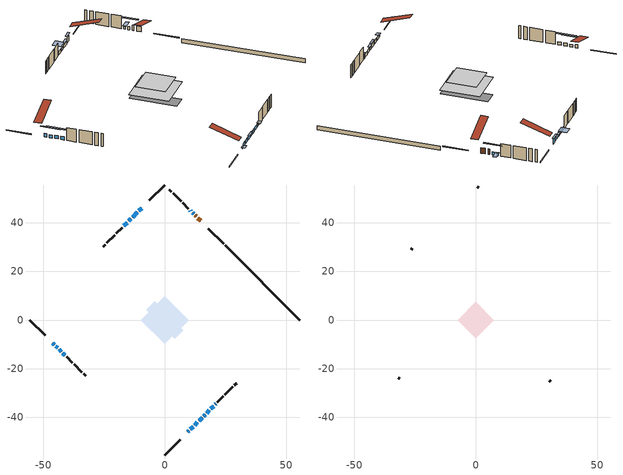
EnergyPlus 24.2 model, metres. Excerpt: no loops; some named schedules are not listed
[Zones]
conditioned space
 floor outside (Floor1 construction): -0.61,0 0,0.61 0.61,0 0,-0.61 z0.15
 floor outside (Floor2 construction): -3.97,0 0,3.97 3.97,0 0,-3.97 z0.15
 floor adiabatic (AdiabaticFloorConstruction): -9.87,0 0,9.87 9.87,0 0,-9.87 z2.59
 floor foundation (Slab1 construction): -7.68,4.13 -4.13,7.68 7.68,-4.13 4.13,-7.68 z-1.37
 wall outside (RimJoist1 construction): 0,-55.63 6.3,-49.34 / -55.63,0 -49.34,-6.3 / 0,55.63 -6.3,49.34 / 24.26,31.37 17.97,37.66 z0.15:0.45
 wall outside (AdiabaticWallConstruction 1): 14.74,40.89 13.61,42.03 / 12.95,42.68 12.53,43.1 z0.15:2.18
 wall outside (AdiabaticWallConstruction): 9.52,-46.11 9.9,-45.73 z0.15:0.36; -46.11,-9.52 -45.5,-10.14 / 10.55,-45.08 11.65,-43.98 / 12.31,-43.33 13.47,-42.16 / -13.94,41.69 -14.8,40.83 / -15.46,40.17 -16.9,38.74 / 17.25,-38.38 18.35,-37.28 / 19.01,-36.63 20.17,-35.46 / -41.98,-13.65 -41.12,-14.51 z0.15:1.37; -9.52,46.11 -10.65,44.98 z0.15:2.23; -11.31,44.32 -13.28,42.35 / -44.84,-10.79 -44.14,-11.49 z0.15:1.14; 14.13,-41.51 15.4,-40.23 / -43.48,-12.15 -42.64,-13 / 11.87,43.76 11.46,44.18 z0.15:1.35; 16.06,-39.57 16.6,-39.03 z0.15:0.91; 10.8,44.83 10.42,45.21 z0.15:1.04; 20.83,-34.81 21.08,-34.55 z0.15:1.29
 wall outside (Wall1 construction): 21.74,-33.9 24.15,-31.48 / -40.46,-15.17 -38.05,-17.58 / -17.55,38.08 -19.96,35.67 / 9.77,45.87 7.36,48.28 z0.15:5.03
 wall outside (Wall2 construction): 24.81,-30.83 28.07,-27.56 / -37.39,-18.24 -34.13,-21.51 / -20.62,35.01 -23.89,31.75 / 6.7,48.93 3.43,52.2 z0.15:5.03
 wall outside (Wall3 construction): 28.73,-26.9 29.62,-26.02 / -33.47,-22.16 -32.58,-23.05 / -24.55,31.09 -25.43,30.2 / 2.77,52.86 1.89,53.74 z0.15:5.03
 wall foundation (FoundationWall1 construction): 55.63,0 24.92,30.71 z-1.37:0.15
 window (WindowConstruction 16): 9.52,-46.11 9.9,-45.74 z0.15:0.35
 window (WindowConstruction 6): -46.11,-9.52 -45.5,-10.14 z0.15:1.37
 window (WindowConstruction 7): -9.52,46.11 -10.65,44.98 z0.15:2.23
 window (WindowConstruction 8): -11.31,44.32 -13.28,42.35 z0.15:1.14
 window (WindowConstruction 9): 10.55,-45.08 11.65,-43.98 z0.15:1.37
 window (WindowConstruction 10): 12.31,-43.33 13.47,-42.16 z0.15:1.37
 window (WindowConstruction 11): 14.13,-41.51 15.4,-40.23 z0.15:1.34
 window (WindowConstruction 12): 16.06,-39.57 16.6,-39.03 z0.15:0.91
 window (WindowConstruction 13): -44.84,-10.79 -44.14,-11.49 z0.15:1.14
 window (WindowConstruction): -13.94,41.69 -14.8,40.83 z0.15:1.37
 window (WindowConstruction 14): -43.48,-12.15 -42.64,-12.99 z0.15:1.34
 window (WindowConstruction 15): 11.87,43.76 11.46,44.17 z0.15:1.34
 window (WindowConstruction 17): 10.8,44.83 10.43,45.21 z0.15:1.04
 window (WindowConstruction 1): -15.46,40.17 -16.89,38.74 z0.15:1.37
 window (WindowConstruction 2): 17.26,-38.38 18.35,-37.28 z0.15:1.37
 window (WindowConstruction 3): 19.01,-36.63 20.17,-35.46 z0.15:1.37
 window (WindowConstruction 4): 20.83,-34.81 21.08,-34.55 z0.15:1.29
 window (WindowConstruction 5): -41.98,-13.65 -41.12,-14.51 z0.15:1.37
 door (Door): 14.74,40.89 13.61,42.03 z0.15:2.18
 door (Door 1): 12.95,42.68 12.53,43.1 z0.15:2.18
 ceiling adiabatic (AdiabaticFloorConstruction): 0,-9.87 9.87,0 0,9.87 -9.87,0 z2.59
attic - vented
 floor to conditioned space (Floor3 construction Reversed): -7.45,0 0,7.45 7.45,0 0,-7.45 z5.03
 wall outside (Wall4 construction): 30.27,-25.36 30.85,-24.79 / -31.93,-23.71 -31.35,-24.28 / -26.09,29.55 -26.66,28.97 / 1.23,54.4 0.66,54.98 z0.15:5.03
 roof outside (Roof1 construction): 8.86,-46.77,5.03 1.61,-39.51,8.45 -0.3,-41.43,8.45 6.95,-48.68,5.03; -46.77,-8.86,5.03 -39.51,-1.61,8.45 -41.43,0.3,8.45 -48.68,-6.95,5.03; -8.86,46.77,5.03 -1.61,39.51,8.45 0.3,41.43,8.45 -6.95,48.68,5.03; 15.4,40.23,5.03 8.14,32.98,8.45 10.06,31.07,8.45 17.31,38.32,5.03
shading: 10.33,-45.3 9.09,-46.54 9.95,-47.41 11.19,-46.17 z0.96; -11.08,44.55 -9.09,46.54 -9.52,46.97 -11.52,44.98 z2.84; -13.71,41.92 -10.88,44.75 -11.31,45.19 -14.15,42.35 z1.75; 15.83,-39.8 13.7,-41.94 14.13,-42.37 16.26,-40.23 z1.95; 17.03,-38.6 15.63,-40 16.06,-40.44 17.46,-39.03 z1.52; -41.98,-13.65 -47,-8.63 -47.43,-9.07 -42.41,-14.08 z4.19; -15.45,40.19 -13.3,42.34 -15.45,44.49 -17.6,42.34 z2.28; -40.48,-15.15 -45.64,-9.99 -46.07,-10.42 -40.91,-15.58 z4.4; 9.3,46.33 14.03,41.6 14.46,42.03 9.73,46.76 z4.4; 10.21,45.42 11.01,44.62 13.17,46.78 12.37,47.58 z1.34; 21.51,-34.12 20.4,-35.24 21.26,-36.1 22.37,-34.98 z1.9
[Building]
Building 1: Terrain=Suburbs
[Site:Location]
Yellowknife AP_NT: Latitude {deg}=62.46; Longitude {deg}=-114.44; Time Zone {hr}=-7; Elevation {m}=206; Keep Site Location Information=Yes
[Site:GroundTemperature:Shallow]
-11.1489, -14.3239, -14.5782, -13.0715, -7.02295, -1.00261, 4.2167, 7.52301, 7.8039, 5.11477, 0.0285573, -5.8071
[Site:WaterMainsTemperature]
Calculation Method=Schedule; Temperature Schedule=mains temperature schedule
[Material] Roughness=Rough; Thermal Absorptance=0.9
Name | Thickness {m} | Conductivity {W/m-K} | Density {kg/m3} | Specific Heat {J/kg-K} | Solar Absorptance | Visible Absorptance
asphalt or fiberglass shingles | 0.00635 | 0.162714 | 1121.4 | 1465.45 | 0.4 | 0.4
ceiling loosefill ins | 0.254 | 0.0480833 | 16.02 | 1046.75 | 0.7 | 0.7
ceiling stud and cavity | 0.1397 | 0.114319 | 65.682 | 1177.47 | 0.7 | 0.7
concrete 4.0 in. | 0.1016 | 1.803125 | 2242.8 | 837.4 | 0.7 | 0.7
concrete 8.0 in. | 0.2032 | 1.803125 | 2242.8 | 837.4 | 0.7 | 0.7
door material | 0.04445 | 0.053851 | 512.64 | 1214.23 | 0.7 | 0.7
exterior vertical ins | 0.10869 | 0.029427 | 32.04 | 1214.23 | 0.7 | 0.7
floor covering | 0.0127 | 0.0433444 | 54.468 | 1339.84 | 0.6 | 0.6
floor rigid ins; wall rigid ins | 0.103632 | 0.029427 | 32.04 | 1214.23 | 0.7 | 0.7
floor rigid ins 1; wall rigid ins 1 | 0.512978 | 0.029427 | 32.04 | 1214.23 | 0.7 | 0.7
floor stud and cavity | 0.1397 | 0.143158 | 92.3553 | 1139.71 | 0.7 | 0.7
floor stud and cavity 1 | 0.1397 | 0.152808 | 92.3553 | 1139.71 | 0.7 | 0.7
floor stud and cavity 2 | 0.1397 | 1.75129 | 37.0049 | 1207.88 | 0.7 | 0.7
furniture material conditioned space 1 | 0.1524 | 0.115458 | 640.8 | 1214.23 | 0.6 | 0.6
gypsum board | 0.0127 | 0.160291 | 801 | 837.4 | 0.6 | 0.6
gypsum board 1 | 0.0127 | 0.160291 | 801 | 837.4 | 0.7 | 0.7
osb sheathing 0.5 in. | 0.0127 | 0.115458 | 512.64 | 1214.23 | 0.7 | 0.7
osb sheathing 0.75 in. | 0.01905 | 0.115458 | 512.64 | 1214.23 | 0.7 | 0.7
osb sheathing 2.0 in. | 0.0508 | 0.115458 | 512.64 | 1214.23 | 0.7 | 0.7
rim joist rigid ins | 0.051816 | 0.029427 | 32.04 | 1214.23 | 0.7 | 0.7
rim joist stud and cavity | 0.0508 | 0.0405436 | 125.044 | 1163.47 | 0.6 | 0.6
wall stud and cavity | 0.1397 | 0.175529 | 139.0536 | 1170.24 | 0.7 | 0.7
wall stud and cavity 1 | 0.1397 | 0.170622 | 139.0536 | 1170.24 | 0.7 | 0.7
wall stud and cavity 2 | 0.1397 | 0.19072 | 139.0536 | 1170.24 | 0.7 | 0.7
wall stud and cavity 3 | 0.0889 | 6.9971 | 50.32683 | 1063.81 | 0.6 | 0.6
wall stud and cavity 4 | 0.0889 | 0.380278 | 52.3479 | 1209.89 | 0.7 | 0.7
wall stud and cavity 5 | 0.0889 | 0.391764 | 83.0341 | 1211.67 | 0.7 | 0.7
wood siding | 0.0254 | 0.102417 | 544.68 | 1172.36 | 0.4 | 0.4
wood siding 1 | 0.00254 | 0.102417 | 544.68 | 1172.36 | 0.4 | 0.4
wood siding 2; wood siding 3; wood siding 4 | 0.0254 | 0.102417 | 544.68 | 1172.36 | 0.7 | 0.7
[WindowMaterial:SimpleGlazingSystem]
Name | U-Factor {W/m2-K} | Solar Heat Gain Coefficient
WindowMaterial | 1.2838 | 0.51
WindowMaterial 1 | 1.4212 | 0.45
WindowMaterial 10 | 1.05554 | 0.23
WindowMaterial 11 | 1.15491 | 0.23
WindowMaterial 12 | 1.19635 | 0.21
WindowMaterial 13 | 1.0016 | 0.25
WindowMaterial 14 | 1.319 | 0.2
WindowMaterial 15 | 2.07361 | 0.36
WindowMaterial 16 | 1.944715 | 0.53
WindowMaterial 2 | 1.51092 | 0.41
WindowMaterial 3 | 1.257677 | 0.52
WindowMaterial 4 | 1.51773 | 0.42
WindowMaterial 5 | 1.44448 | 0.44
WindowMaterial 6 | 1.50581 | 0.5
WindowMaterial 7 | 1.132761 | 0.22
WindowMaterial 8 | 1.26733 | 0.2
WindowMaterial 9 | 1.06065 | 0.23
[Construction]
AdiabaticFloorConstruction: floor stud and cavity 2, floor rigid ins 1, osb sheathing 0.75 in., floor covering
AdiabaticWallConstruction: wood siding 3, wall rigid ins 1, wall stud and cavity 4, gypsum board
AdiabaticWallConstruction 1: wood siding 4, wall rigid ins 1, wall stud and cavity 4, gypsum board
Door; Door 1: door material
Floor1 construction: floor stud and cavity, floor rigid ins, osb sheathing 0.75 in., floor covering
Floor2 construction: floor stud and cavity 1, floor rigid ins, osb sheathing 0.75 in., floor covering
Floor3 construction Reversed: gypsum board, ceiling stud and cavity, ceiling loosefill ins
FoundationWall1 construction: concrete 8.0 in., gypsum board 1
furniture construction conditioned space 1: furniture material conditioned space 1
PartitionWallConstruction: gypsum board, wall stud and cavity 5, gypsum board
RimJoist1 construction: wood siding 2, rim joist rigid ins, osb sheathing 2.0 in., rim joist stud and cavity
Roof1 construction: asphalt or fiberglass shingles
Slab1 construction: concrete 4.0 in.
Wall1 construction: wood siding, wall rigid ins, osb sheathing 0.5 in., wall stud and cavity, gypsum board
Wall2 construction: wood siding, wall rigid ins, osb sheathing 0.5 in., wall stud and cavity 1, gypsum board
Wall3 construction: wood siding, wall rigid ins, osb sheathing 0.5 in., wall stud and cavity 2, gypsum board
Wall4 construction: wood siding 1, wall stud and cavity 3
WindowConstruction; WindowConstruction 5: WindowMaterial
WindowConstruction 1: WindowMaterial 1
WindowConstruction 10: WindowMaterial 9
WindowConstruction 11: WindowMaterial 10
WindowConstruction 12: WindowMaterial 11
WindowConstruction 13: WindowMaterial 12
WindowConstruction 14: WindowMaterial 13
WindowConstruction 15: WindowMaterial 14
WindowConstruction 16: WindowMaterial 15
WindowConstruction 17: WindowMaterial 16
WindowConstruction 2: WindowMaterial 2
WindowConstruction 3: WindowMaterial 3
WindowConstruction 4: WindowMaterial 4
WindowConstruction 6: WindowMaterial 5
WindowConstruction 7: WindowMaterial 6
WindowConstruction 8: WindowMaterial 7
WindowConstruction 9: WindowMaterial 8
[Zone] Multiplier=1; Part of Total Floor Area=Yes
Name | Volume {m3}
attic - vented | 61.6275
conditioned space | 501.4
[Space]
Name | Zone | Volume {m3}
attic - vented 1 | attic - vented | 61.6275
conditioned space 1 | conditioned space | 501.4
[ZoneInfiltration:EffectiveLeakageArea]
infil attic - vented 1: Zone or Space=attic - vented 1; Schedule=Always On Discrete; Effective Air Leakage Area {cm2}=3504.95; Stack Coefficient=0.000576975; Wind Coefficient=1.62293e-05
[ZoneMixing]
whole house fan mix: Zone or Space=attic - vented; Schedule=Always On Continuous; Design Flow Rate Calculation Method=Flow/Zone; Design Flow Rate {m3/s}=0; Source Zone or Space=conditioned space
[SurfaceProperty:ExposedFoundationPerimeter]
Slab1: Exposed Perimeter Calculation Method=TotalExposedPerimeter; Total Exposed Perimeter {m}=43.434
[InternalMass] Zone or ZoneList=conditioned space; Space or SpaceList=conditioned space 1
Name | Construction | Surface Area {m2}
furniture mass conditioned space 1 | furniture construction conditioned space 1 | 124.316
partition wall mass | PartitionWallConstruction | 310.79
[Lights]
interior lighting: Zone or ZoneList or Space or SpaceList=conditioned space 1; Schedule=interior lighting schedule; Design Level Calculation Method=LightingLevel; Lighting Level {W}=343.2; Return Air Fraction=0; Fraction Radiant=0.6; Fraction Visible=0.2; Fraction Replaceable=1
[People]
occupants: Zone or ZoneList or Space or SpaceList=conditioned space 1; Number of People Schedule=occupants schedule; Number of People Calculation Method=People; Number of People=3; Fraction Radiant=0.314171; Sensible Heat Fraction=0.56303; Activity Level Schedule=occupants activity schedule; Carbon Dioxide Generation Rate {m3/s-W}=0; Enable ASHRAE 55 Comfort Warnings=No; Mean Radiant Temperature Calculation Type=EnclosureAveraged
[ElectricEquipment] Zone or ZoneList or Space or SpaceList=conditioned space 1; Design Level Calculation Method=EquipmentLevel
Name | Schedule | Design Level {W} | Fraction Latent | Fraction Radiant | Fraction Lost
clothes dryer | clothes dryer schedule | 140.772 | 0.015 | 0.081 | 0.85
clothes washer | clothes washer schedule | 32.1985 | 0.03 | 0.162 | 0.7
cooking range | cooking range schedule | 215.147 | 0.08 | 0.432 | 0.2
dishwasher | dishwasher schedule | 66.8632 | 0.3 | 0.18 | 0.4
fridge | fridge schedule | 72.9452 | 0 | 0.6 | 0
mech vent bath fan 0 | mech vent bath fan 0 schedule | 25.1 | 0 | 0 | 1
mech vent house fan | mech vent house fan schedule | 10.6667 | 0 | 0 | 0.5
mech vent house fan cfis | mech vent house fan cfis schedule | 0 | 0 | 0 | 0
mech vent range fan 0 | mech vent range fan 0 schedule | 57 | 0 | 0 | 1
misc plug loads | misc plug loads schedule | 494.7 | 0.045 | 0.513 | 0.1
whole house fan | Always On Discrete | 0 | 0 | 0 | 1
[OtherEquipment] Zone or ZoneList or Space or SpaceList=conditioned space 1; Design Level Calculation Method=EquipmentLevel
Name | Fuel Type | Schedule | Design Level {W} | Fraction Latent | Fraction Radiant | Fraction Lost
clothes dryer 1 | Electricity | clothes dryer schedule | 0 | 0.015 | 0.081 | 0.85
cooking range 1 | Electricity | cooking range schedule | 0 | 0.08 | 0.432 | 0.2
general water use latent | None | general water use schedule | 62.594 | 1 | 0 | 0
general water use sensible | None | general water use schedule | -61.6891 | 0 | 0.6 | 0
mech vent house fan latent load | None | Always On Discrete | 0 | 1 | 0 | 0
mech vent house fan sensible load | None | Always On Discrete | 0 | 0 | 0 | 0
water heater energy adjustment1 | Electricity | Always On Discrete | 0.01 | 0 | 0 | 1
[ZoneInfiltration:DesignFlowRate] Zone or ZoneList or Space or SpaceList=conditioned space 1; Schedule=Always On Discrete; Design Flow Rate Calculation Method=Flow/Zone; Design Flow Rate {m3/s}=0
infil flow; natural vent flow; whole house fan flow
[Foundation:Kiva]
Foundation Kiva 1: Initial Indoor Air Temperature {C}=18; Wall Height Above Grade {m}=0.149992; Wall Depth Below Slab {m}=0.2032; Custom Block Material Name 1=exterior vertical ins; Custom Block Depth 1 {m}=1.52001; Custom Block X Position 1 {m}=0.2159; Custom Block Z Position 1 {m}=0
[Foundation:Kiva:Settings]
Soil Conductivity {W/m-K}=0.849921; Soil Density {kg/m3}=1842.3; Soil Specific Heat {J/kg-K}=418.7; Ground Solar Absorptivity=0.9; Ground Thermal Absorptivity=0.9; Ground Surface Roughness {m}=0.03; Far-Field Width {m}=40; Deep-Ground Boundary Condition=ZeroFlux; Deep-Ground Depth {m}=40; Minimum Cell Dimension {m}=0.2; Maximum Cell Growth Coefficient=3; Simulation Timestep=Timestep
[Exterior:Lights]
exterior lighting: Schedule=exterior lighting schedule; Design Level {W}=75.6
[Schedule:Constant]
Name | Hourly Value
Always On Continuous; mech vent house fan schedule; mech vent house fan cfis schedule; Always On Discrete | 1
occupants activity schedule | 117.228
fridge schedule | 0
[Schedule:Week:Daily]
interior lighting schedule Week Rule - Jan1-Jan27: interior lighting schedule day, interior lighting schedule day, interior lighting schedule day, interior lighting schedule day, interior lighting schedule day, interior lighting schedule day, interior lighting schedule day, interior lighting schedule default day, interior lighting schedule default day, interior lighting schedule default day, interior lighting schedule default day, interior lighting schedule default day
interior lighting schedule Week Rule - Jan28-Feb3: interior lighting schedule day, interior lighting schedule day, interior lighting schedule day, interior lighting schedule day, interior lighting schedule day 1, interior lighting schedule day 1, interior lighting schedule day 1, interior lighting schedule default day, interior lighting schedule default day, interior lighting schedule default day, interior lighting schedule default day, interior lighting schedule default day
interior lighting schedule Week Rule - Feb4-Feb24: interior lighting schedule day 1, interior lighting schedule day 1, interior lighting schedule day 1, interior lighting schedule day 1, interior lighting schedule day 1, interior lighting schedule day 1, interior lighting schedule day 1, interior lighting schedule default day, interior lighting schedule default day, interior lighting schedule default day, interior lighting schedule default day, interior lighting schedule default day
interior lighting schedule Week Rule - Feb25-Mar3: interior lighting schedule day 1, interior lighting schedule day 1, interior lighting schedule day 1, interior lighting schedule day 1, interior lighting schedule day 2, interior lighting schedule day 2, interior lighting schedule day 2, interior lighting schedule default day, interior lighting schedule default day, interior lighting schedule default day, interior lighting schedule default day, interior lighting schedule default day
interior lighting schedule Week Rule - Mar4-Mar31: interior lighting schedule day 2, interior lighting schedule day 2, interior lighting schedule day 2, interior lighting schedule day 2, interior lighting schedule day 2, interior lighting schedule day 2, interior lighting schedule day 2, interior lighting schedule default day, interior lighting schedule default day, interior lighting schedule default day, interior lighting schedule default day, interior lighting schedule default day
interior lighting schedule Week Rule - Apr1-Apr28: interior lighting schedule day 3, interior lighting schedule day 3, interior lighting schedule day 3, interior lighting schedule day 3, interior lighting schedule day 3, interior lighting schedule day 3, interior lighting schedule day 3, interior lighting schedule default day, interior lighting schedule default day, interior lighting schedule default day, interior lighting schedule default day, interior lighting schedule default day
interior lighting schedule Week Rule - Apr29-May5: interior lighting schedule day 3, interior lighting schedule day 3, interior lighting schedule day 4, interior lighting schedule day 4, interior lighting schedule day 4, interior lighting schedule day 4, interior lighting schedule day 4, interior lighting schedule default day, interior lighting schedule default day, interior lighting schedule default day, interior lighting schedule default day, interior lighting schedule default day
interior lighting schedule Week Rule - May6-May26: interior lighting schedule day 4, interior lighting schedule day 4, interior lighting schedule day 4, interior lighting schedule day 4, interior lighting schedule day 4, interior lighting schedule day 4, interior lighting schedule day 4, interior lighting schedule default day, interior lighting schedule default day, interior lighting schedule default day, interior lighting schedule default day, interior lighting schedule default day
interior lighting schedule Week Rule - May27-Jun2: interior lighting schedule day 4, interior lighting schedule day 4, interior lighting schedule day 4, interior lighting schedule day 4, interior lighting schedule day 4, interior lighting schedule day 5, interior lighting schedule day 5, interior lighting schedule default day, interior lighting schedule default day, interior lighting schedule default day, interior lighting schedule default day, interior lighting schedule default day
interior lighting schedule Week Rule - Jun3-Jun30: interior lighting schedule day 5, interior lighting schedule day 5, interior lighting schedule day 5, interior lighting schedule day 5, interior lighting schedule day 5, interior lighting schedule day 5, interior lighting schedule day 5, interior lighting schedule default day, interior lighting schedule default day, interior lighting schedule default day, interior lighting schedule default day, interior lighting schedule default day
interior lighting schedule Week Rule - Jul1-Jul28: interior lighting schedule day 6, interior lighting schedule day 6, interior lighting schedule day 6, interior lighting schedule day 6, interior lighting schedule day 6, interior lighting schedule day 6, interior lighting schedule day 6, interior lighting schedule default day, interior lighting schedule default day, interior lighting schedule default day, interior lighting schedule default day, interior lighting schedule default day
interior lighting schedule Week Rule - Jul29-Aug4: interior lighting schedule day 6, interior lighting schedule day 6, interior lighting schedule day 6, interior lighting schedule day 7, interior lighting schedule day 7, interior lighting schedule day 7, interior lighting schedule day 7, interior lighting schedule default day, interior lighting schedule default day, interior lighting schedule default day, interior lighting schedule default day, interior lighting schedule default day
interior lighting schedule Week Rule - Aug5-Aug25: interior lighting schedule day 7, interior lighting schedule day 7, interior lighting schedule day 7, interior lighting schedule day 7, interior lighting schedule day 7, interior lighting schedule day 7, interior lighting schedule day 7, interior lighting schedule default day, interior lighting schedule default day, interior lighting schedule default day, interior lighting schedule default day, interior lighting schedule default day
interior lighting schedule Week Rule - Aug26-Sep1: interior lighting schedule day 7, interior lighting schedule day 7, interior lighting schedule day 7, interior lighting schedule day 7, interior lighting schedule day 7, interior lighting schedule day 7, interior lighting schedule day 8, interior lighting schedule default day, interior lighting schedule default day, interior lighting schedule default day, interior lighting schedule default day, interior lighting schedule default day
interior lighting schedule Week Rule - Sep2-Sep29: interior lighting schedule day 8, interior lighting schedule day 8, interior lighting schedule day 8, interior lighting schedule day 8, interior lighting schedule day 8, interior lighting schedule day 8, interior lighting schedule day 8, interior lighting schedule default day, interior lighting schedule default day, interior lighting schedule default day, interior lighting schedule default day, interior lighting schedule default day
interior lighting schedule Week Rule - Sep30-Oct6: interior lighting schedule day 8, interior lighting schedule day 9, interior lighting schedule day 9, interior lighting schedule day 9, interior lighting schedule day 9, interior lighting schedule day 9, interior lighting schedule day 9, interior lighting schedule default day, interior lighting schedule default day, interior lighting schedule default day, interior lighting schedule default day, interior lighting schedule default day
interior lighting schedule Week Rule - Oct7-Oct27: interior lighting schedule day 9, interior lighting schedule day 9, interior lighting schedule day 9, interior lighting schedule day 9, interior lighting schedule day 9, interior lighting schedule day 9, interior lighting schedule day 9, interior lighting schedule default day, interior lighting schedule default day, interior lighting schedule default day, interior lighting schedule default day, interior lighting schedule default day
interior lighting schedule Week Rule - Oct28-Nov3: interior lighting schedule day 9, interior lighting schedule day 9, interior lighting schedule day 9, interior lighting schedule day 9, interior lighting schedule day 10, interior lighting schedule day 10, interior lighting schedule day 10, interior lighting schedule default day, interior lighting schedule default day, interior lighting schedule default day, interior lighting schedule default day, interior lighting schedule default day
interior lighting schedule Week Rule - Nov4-Nov24: interior lighting schedule day 10, interior lighting schedule day 10, interior lighting schedule day 10, interior lighting schedule day 10, interior lighting schedule day 10, interior lighting schedule day 10, interior lighting schedule day 10, interior lighting schedule default day, interior lighting schedule default day, interior lighting schedule default day, interior lighting schedule default day, interior lighting schedule default day
interior lighting schedule Week Rule - Nov25-Dec1: interior lighting schedule day 10, interior lighting schedule day 10, interior lighting schedule day 10, interior lighting schedule day 10, interior lighting schedule day 10, interior lighting schedule day 10, interior lighting schedule day 11, interior lighting schedule default day, interior lighting schedule default day, interior lighting schedule default day, interior lighting schedule default day, interior lighting schedule default day
interior lighting schedule Week Rule - Dec2-Dec31: interior lighting schedule day 11, interior lighting schedule day 11, interior lighting schedule day 11, interior lighting schedule day 11, interior lighting schedule day 11, interior lighting schedule day 11, interior lighting schedule day 11, interior lighting schedule default day, interior lighting schedule default day, interior lighting schedule default day, interior lighting schedule default day, interior lighting schedule default day
occupants schedule Week Rule - Jan1-Dec31: occupants schedule day, occupants schedule day, occupants schedule day, occupants schedule day, occupants schedule day, occupants schedule day, occupants schedule day, occupants schedule default day, occupants schedule default day, occupants schedule default day, occupants schedule default day, occupants schedule default day
clothes dryer schedule Week Rule - Jan1-Dec31: clothes dryer schedule day, clothes dryer schedule day, clothes dryer schedule day, clothes dryer schedule day, clothes dryer schedule day, clothes dryer schedule day, clothes dryer schedule day, clothes dryer schedule default day, clothes dryer schedule default day, clothes dryer schedule default day, clothes dryer schedule default day, clothes dryer schedule default day
clothes washer schedule Week Rule - Jan1-Dec31: clothes washer schedule day, clothes washer schedule day, clothes washer schedule day, clothes washer schedule day, clothes washer schedule day, clothes washer schedule day, clothes washer schedule day, clothes washer schedule default day, clothes washer schedule default day, clothes washer schedule default day, clothes washer schedule default day, clothes washer schedule default day
cooking range schedule Week Rule - Jan1-Dec31: cooking range schedule day, cooking range schedule day, cooking range schedule day, cooking range schedule day, cooking range schedule day, cooking range schedule day, cooking range schedule day, cooking range schedule default day, cooking range schedule default day, cooking range schedule default day, cooking range schedule default day, cooking range schedule default day
dishwasher schedule Week Rule - Jan1-Dec31: dishwasher schedule day, dishwasher schedule day, dishwasher schedule day, dishwasher schedule day, dishwasher schedule day, dishwasher schedule day, dishwasher schedule day, dishwasher schedule default day, dishwasher schedule default day, dishwasher schedule default day, dishwasher schedule default day, dishwasher schedule default day
mech vent bath fan 0 schedule Week Rule - Jan1-Dec31: mech vent bath fan 0 schedule day, mech vent bath fan 0 schedule day, mech vent bath fan 0 schedule day, mech vent bath fan 0 schedule day, mech vent bath fan 0 schedule day, mech vent bath fan 0 schedule day, mech vent bath fan 0 schedule day, mech vent bath fan 0 schedule default day, mech vent bath fan 0 schedule default day, mech vent bath fan 0 schedule default day, mech vent bath fan 0 schedule default day, mech vent bath fan 0 schedule default day
mech vent range fan 0 schedule Week Rule - Jan1-Dec31: mech vent range fan 0 schedule day, mech vent range fan 0 schedule day, mech vent range fan 0 schedule day, mech vent range fan 0 schedule day, mech vent range fan 0 schedule day, mech vent range fan 0 schedule day, mech vent range fan 0 schedule day, mech vent range fan 0 schedule default day, mech vent range fan 0 schedule default day, mech vent range fan 0 schedule default day, mech vent range fan 0 schedule default day, mech vent range fan 0 schedule default day
misc plug loads schedule Week Rule - Jan1-Dec31: misc plug loads schedule day, misc plug loads schedule day, misc plug loads schedule day, misc plug loads schedule day, misc plug loads schedule day, misc plug loads schedule day, misc plug loads schedule day, misc plug loads schedule default day, misc plug loads schedule default day, misc plug loads schedule default day, misc plug loads schedule default day, misc plug loads schedule default day
general water use schedule Week Rule - Jan1-Dec31: general water use schedule day, general water use schedule day, general water use schedule day, general water use schedule day, general water use schedule day, general water use schedule day, general water use schedule day, general water use schedule default day, general water use schedule default day, general water use schedule default day, general water use schedule default day, general water use schedule default day
exterior lighting schedule Week Rule - Jan1-Jan27: exterior lighting schedule day, exterior lighting schedule day, exterior lighting schedule day, exterior lighting schedule day, exterior lighting schedule day, exterior lighting schedule day, exterior lighting schedule day, exterior lighting schedule default day, exterior lighting schedule default day, exterior lighting schedule default day, exterior lighting schedule default day, exterior lighting schedule default day
exterior lighting schedule Week Rule - Jan28-Feb3: exterior lighting schedule day, exterior lighting schedule day, exterior lighting schedule day, exterior lighting schedule day, exterior lighting schedule day 1, exterior lighting schedule day 1, exterior lighting schedule day 1, exterior lighting schedule default day, exterior lighting schedule default day, exterior lighting schedule default day, exterior lighting schedule default day, exterior lighting schedule default day
exterior lighting schedule Week Rule - Feb4-Feb24: exterior lighting schedule day 1, exterior lighting schedule day 1, exterior lighting schedule day 1, exterior lighting schedule day 1, exterior lighting schedule day 1, exterior lighting schedule day 1, exterior lighting schedule day 1, exterior lighting schedule default day, exterior lighting schedule default day, exterior lighting schedule default day, exterior lighting schedule default day, exterior lighting schedule default day
exterior lighting schedule Week Rule - Feb25-Mar3: exterior lighting schedule day 1, exterior lighting schedule day 1, exterior lighting schedule day 1, exterior lighting schedule day 1, exterior lighting schedule day 2, exterior lighting schedule day 2, exterior lighting schedule day 2, exterior lighting schedule default day, exterior lighting schedule default day, exterior lighting schedule default day, exterior lighting schedule default day, exterior lighting schedule default day
exterior lighting schedule Week Rule - Mar4-Mar31: exterior lighting schedule day 2, exterior lighting schedule day 2, exterior lighting schedule day 2, exterior lighting schedule day 2, exterior lighting schedule day 2, exterior lighting schedule day 2, exterior lighting schedule day 2, exterior lighting schedule default day, exterior lighting schedule default day, exterior lighting schedule default day, exterior lighting schedule default day, exterior lighting schedule default day
exterior lighting schedule Week Rule - Apr1-Apr28: exterior lighting schedule day 3, exterior lighting schedule day 3, exterior lighting schedule day 3, exterior lighting schedule day 3, exterior lighting schedule day 3, exterior lighting schedule day 3, exterior lighting schedule day 3, exterior lighting schedule default day, exterior lighting schedule default day, exterior lighting schedule default day, exterior lighting schedule default day, exterior lighting schedule default day
exterior lighting schedule Week Rule - Apr29-May5: exterior lighting schedule day 3, exterior lighting schedule day 3, exterior lighting schedule day 4, exterior lighting schedule day 4, exterior lighting schedule day 4, exterior lighting schedule day 4, exterior lighting schedule day 4, exterior lighting schedule default day, exterior lighting schedule default day, exterior lighting schedule default day, exterior lighting schedule default day, exterior lighting schedule default day
exterior lighting schedule Week Rule - May6-May26: exterior lighting schedule day 4, exterior lighting schedule day 4, exterior lighting schedule day 4, exterior lighting schedule day 4, exterior lighting schedule day 4, exterior lighting schedule day 4, exterior lighting schedule day 4, exterior lighting schedule default day, exterior lighting schedule default day, exterior lighting schedule default day, exterior lighting schedule default day, exterior lighting schedule default day
exterior lighting schedule Week Rule - May27-Jun2: exterior lighting schedule day 4, exterior lighting schedule day 4, exterior lighting schedule day 4, exterior lighting schedule day 4, exterior lighting schedule day 4, exterior lighting schedule day 5, exterior lighting schedule day 5, exterior lighting schedule default day, exterior lighting schedule default day, exterior lighting schedule default day, exterior lighting schedule default day, exterior lighting schedule default day
exterior lighting schedule Week Rule - Jun3-Jun30: exterior lighting schedule day 5, exterior lighting schedule day 5, exterior lighting schedule day 5, exterior lighting schedule day 5, exterior lighting schedule day 5, exterior lighting schedule day 5, exterior lighting schedule day 5, exterior lighting schedule default day, exterior lighting schedule default day, exterior lighting schedule default day, exterior lighting schedule default day, exterior lighting schedule default day
exterior lighting schedule Week Rule - Jul1-Jul28: exterior lighting schedule day 6, exterior lighting schedule day 6, exterior lighting schedule day 6, exterior lighting schedule day 6, exterior lighting schedule day 6, exterior lighting schedule day 6, exterior lighting schedule day 6, exterior lighting schedule default day, exterior lighting schedule default day, exterior lighting schedule default day, exterior lighting schedule default day, exterior lighting schedule default day
exterior lighting schedule Week Rule - Jul29-Aug4: exterior lighting schedule day 6, exterior lighting schedule day 6, exterior lighting schedule day 6, exterior lighting schedule day 7, exterior lighting schedule day 7, exterior lighting schedule day 7, exterior lighting schedule day 7, exterior lighting schedule default day, exterior lighting schedule default day, exterior lighting schedule default day, exterior lighting schedule default day, exterior lighting schedule default day
exterior lighting schedule Week Rule - Aug5-Aug25: exterior lighting schedule day 7, exterior lighting schedule day 7, exterior lighting schedule day 7, exterior lighting schedule day 7, exterior lighting schedule day 7, exterior lighting schedule day 7, exterior lighting schedule day 7, exterior lighting schedule default day, exterior lighting schedule default day, exterior lighting schedule default day, exterior lighting schedule default day, exterior lighting schedule default day
exterior lighting schedule Week Rule - Aug26-Sep1: exterior lighting schedule day 7, exterior lighting schedule day 7, exterior lighting schedule day 7, exterior lighting schedule day 7, exterior lighting schedule day 7, exterior lighting schedule day 7, exterior lighting schedule day 8, exterior lighting schedule default day, exterior lighting schedule default day, exterior lighting schedule default day, exterior lighting schedule default day, exterior lighting schedule default day
exterior lighting schedule Week Rule - Sep2-Sep29: exterior lighting schedule day 8, exterior lighting schedule day 8, exterior lighting schedule day 8, exterior lighting schedule day 8, exterior lighting schedule day 8, exterior lighting schedule day 8, exterior lighting schedule day 8, exterior lighting schedule default day, exterior lighting schedule default day, exterior lighting schedule default day, exterior lighting schedule default day, exterior lighting schedule default day
exterior lighting schedule Week Rule - Sep30-Oct6: exterior lighting schedule day 8, exterior lighting schedule day 9, exterior lighting schedule day 9, exterior lighting schedule day 9, exterior lighting schedule day 9, exterior lighting schedule day 9, exterior lighting schedule day 9, exterior lighting schedule default day, exterior lighting schedule default day, exterior lighting schedule default day, exterior lighting schedule default day, exterior lighting schedule default day
[Schedule:Year]
interior lighting schedule: interior lighting schedule Week Rule - Jan1-Jan27, 1, 1, 1, 27, interior lighting schedule Week Rule - Jan28-Feb3, 1, 28, 2, 3, interior lighting schedule Week Rule - Feb4-Feb24, 2, 4, 2, 24, interior lighting schedule Week Rule - Feb25-Mar3, 2, 25, 3, 3, interior lighting schedule Week Rule - Mar4-Mar31, 3, 4, 3, 31, interior lighting schedule Week Rule - Apr1-Apr28, 4, 1, 4, 28, interior lighting schedule Week Rule - Apr29-May5, 4, 29, 5, 5, interior lighting schedule Week Rule - May6-May26, 5, 6, 5, 26, interior lighting schedule Week Rule - May27-Jun2, 5, 27, 6, 2, interior lighting schedule Week Rule - Jun3-Jun30, 6, 3, 6, 30, interior lighting schedule Week Rule - Jul1-Jul28, 7, 1, 7, 28, interior lighting schedule Week Rule - Jul29-Aug4, 7, 29, 8, 4, interior lighting schedule Week Rule - Aug5-Aug25, 8, 5, 8, 25, interior lighting schedule Week Rule - Aug26-Sep1, 8, 26, 9, 1, interior lighting schedule Week Rule - Sep2-Sep29, 9, 2, 9, 29, interior lighting schedule Week Rule - Sep30-Oct6, 9, 30, 10, 6, interior lighting schedule Week Rule - Oct7-Oct27, 10, 7, 10, 27, interior lighting schedule Week Rule - Oct28-Nov3, 10, 28, 11, 3, interior lighting schedule Week Rule - Nov4-Nov24, 11, 4, 11, 24, interior lighting schedule Week Rule - Nov25-Dec1, 11, 25, 12, 1, interior lighting schedule Week Rule - Dec2-Dec31, 12, 2, 12, 31
occupants schedule: occupants schedule Week Rule - Jan1-Dec31, 1, 1, 12, 31
clothes dryer schedule: clothes dryer schedule Week Rule - Jan1-Dec31, 1, 1, 12, 31
clothes washer schedule: clothes washer schedule Week Rule - Jan1-Dec31, 1, 1, 12, 31
cooking range schedule: cooking range schedule Week Rule - Jan1-Dec31, 1, 1, 12, 31
dishwasher schedule: dishwasher schedule Week Rule - Jan1-Dec31, 1, 1, 12, 31
mech vent bath fan 0 schedule: mech vent bath fan 0 schedule Week Rule - Jan1-Dec31, 1, 1, 12, 31
mech vent range fan 0 schedule: mech vent range fan 0 schedule Week Rule - Jan1-Dec31, 1, 1, 12, 31
misc plug loads schedule: misc plug loads schedule Week Rule - Jan1-Dec31, 1, 1, 12, 31
general water use schedule: general water use schedule Week Rule - Jan1-Dec31, 1, 1, 12, 31
exterior lighting schedule: exterior lighting schedule Week Rule - Jan1-Jan27, 1, 1, 1, 27, exterior lighting schedule Week Rule - Jan28-Feb3, 1, 28, 2, 3, exterior lighting schedule Week Rule - Feb4-Feb24, 2, 4, 2, 24, exterior lighting schedule Week Rule - Feb25-Mar3, 2, 25, 3, 3, exterior lighting schedule Week Rule - Mar4-Mar31, 3, 4, 3, 31, exterior lighting schedule Week Rule - Apr1-Apr28, 4, 1, 4, 28, exterior lighting schedule Week Rule - Apr29-May5, 4, 29, 5, 5, exterior lighting schedule Week Rule - May6-May26, 5, 6, 5, 26, exterior lighting schedule Week Rule - May27-Jun2, 5, 27, 6, 2, exterior lighting schedule Week Rule - Jun3-Jun30, 6, 3, 6, 30, exterior lighting schedule Week Rule - Jul1-Jul28, 7, 1, 7, 28, exterior lighting schedule Week Rule - Jul29-Aug4, 7, 29, 8, 4, exterior lighting schedule Week Rule - Aug5-Aug25, 8, 5, 8, 25, exterior lighting schedule Week Rule - Aug26-Sep1, 8, 26, 9, 1, exterior lighting schedule Week Rule - Sep2-Sep29, 9, 2, 9, 29, exterior lighting schedule Week Rule - Sep30-Oct6, 9, 30, 10, 6, exterior lighting schedule Week Rule - Oct7-Oct27, 10, 7, 10, 27, exterior lighting schedule Week Rule - Oct28-Nov3, 10, 28, 11, 3, exterior lighting schedule Week Rule - Nov4-Nov24, 11, 4, 11, 24, exterior lighting schedule Week Rule - Nov25-Dec1, 11, 25, 12, 1, exterior lighting schedule Week Rule - Dec2-Dec31, 12, 2, 12, 31
[Schedule:Compact]
mains temperature schedule: Through: 01/01, For: AllDays, Until: 24:00, 0, Through: 01/02, For: AllDays, Until: 24:00, 0, Through: 01/03, For: AllDays, Until: 24:00, 0, Through: 01/04, For: AllDays, Until: 24:00, 0, Through: 01/05, For: AllDays, Until: 24:00, 0, Through: 01/06, For: AllDays, Until: 24:00, 0, Through: 01/07, For: AllDays, Until: 24:00, 0, Through: 01/08, For: AllDays, Until: 24:00, 0, Through: 01/09, For: AllDays, Until: 24:00, 0, Through: 01/10, For: AllDays, Until: 24:00, 0, Through: 01/11, For: AllDays, Until: 24:00, 0, Through: 01/12, For: AllDays, Until: 24:00, 0, Through: 01/13, For: AllDays, Until: 24:00, 0, Through: 01/14, For: AllDays, Until: 24:00, 0, Through: 01/15, For: AllDays, Until: 24:00, 0, Through: 01/16, For: AllDays, Until: 24:00, 0, Through: 01/17, For: AllDays, Until: 24:00, 0, Through: 01/18, For: AllDays, Until: 24:00, 0, Through: 01/19, For: AllDays, Until: 24:00, 0, Through: 01/20, For: AllDays, Until: 24:00, 0, Through: 01/21, For: AllDays, Until: 24:00, 0, Through: 01/22, For: AllDays, Until: 24:00, 0, Through: 01/23, For: AllDays, Until: 24:00, 0, Through: 01/24, For: AllDays, Until: 24:00, 0, Through: 01/25, For: AllDays, Until: 24:00, 0, Through: 01/26, For: AllDays, Until: 24:00, 0, Through: 01/27, For: AllDays, Until: 24:00, 0, Through: 01/28, For: AllDays, Until: 24:00, 0, Through: 01/29, For: AllDays, Until: 24:00, 0, Through: 01/30, For: AllDays, Until: 24:00, 0, Through: 01/31, For: AllDays, Until: 24:00, 0, Through: 02/01, For: AllDays, Until: 24:00, 0, Through: 02/02, For: AllDays, Until: 24:00, 0, Through: 02/03, For: AllDays, Until: 24:00, 0, Through: 02/04, For: AllDays, Until: 24:00, 0, Through: 02/05, For: AllDays, Until: 24:00, 0, Through: 02/06, For: AllDays, Until: 24:00, 0, Through: 02/07, For: AllDays, Until: 24:00, 0, Through: 02/08, For: AllDays, Until: 24:00, 0, Through: 02/09, For: AllDays, Until: 24:00, 0, Through: 02/10, For: AllDays, Until: 24:00, 0, Through: 02/11, For: AllDays, Until: 24:00, 0, Through: 02/12, For: AllDays, Until: 24:00, 0, Through: 02/13, For: AllDays, Until: 24:00, 0, Through: 02/14, For: AllDays, Until: 24:00, 0, Through: 02/15, For: AllDays, Until: 24:00, 0, Through: 02/16, For: AllDays, Until: 24:00, 0, Through: 02/17, For: AllDays, Until: 24:00, 0, Through: 02/18, For: AllDays, Until: 24:00, 0, Through: 02/19, For: AllDays, Until: 24:00, 0, Through: 02/20, For: AllDays, Until: 24:00, 0, Through: 02/21, For: AllDays, Until: 24:00, 0, Through: 02/22, For: AllDays, Until: 24:00, 0, Through: 02/23, For: AllDays, Until: 24:00, 0, Through: 02/24, For: AllDays, Until: 24:00, 0, Through: 02/25, For: AllDays, Until: 24:00, 0, Through: 02/26, For: AllDays, Until: 24:00, 0, Through: 02/27, For: AllDays, Until: 24:00, 0, Through: 02/28, For: AllDays, Until: 24:00, 0, Through: 03/01, For: AllDays, Until: 24:00, 0, Through: 03/02, For: AllDays, Until: 24:00, 0, Through: 03/03, For: AllDays, Until: 24:00, 0, Through: 03/04, For: AllDays, Until: 24:00, 0, Through: 03/05, For: AllDays, Until: 24:00, 0, Through: 03/06, For: AllDays, Until: 24:00, 0, Through: 03/07, For: AllDays, Until: 24:00, 0, Through: 03/08, For: AllDays, Until: 24:00, 0, Through: 03/09, For: AllDays, Until: 24:00, 0, Through: 03/10, For: AllDays, Until: 24:00, 0, Through: 03/11, For: AllDays, Until: 24:00, 0, Through: 03/12, For: AllDays, Until: 24:00, 0, Through: 03/13, For: AllDays, Until: 24:00, 0, Through: 03/14, For: AllDays, Until: 24:00, 0, Through: 03/15, For: AllDays, Until: 24:00, 0, Through: 03/16, For: AllDays, Until: 24:00, 0, Through: 03/17, For: AllDays, Until: 24:00, 0, Through: 03/18, For: AllDays, Until: 24:00, 0, Through: 03/19, For: AllDays, Until: 24:00, 0, Through: 03/20, For: AllDays, Until: 24:00, 0, Through: 03/21, For: AllDays, Until: 24:00, 0, Through: 03/22, For: AllDays, Until: 24:00, 0, Through: 03/23, For: AllDays, Until: 24:00, 0, Through: 03/24, For: AllDays, Until: 24:00, 0, Through: 03/25, For: AllDays, Until: 24:00, 0, Through: 03/26, For: AllDays, Until: 24:00, 0, Through: 03/27, For: AllDays, Until: 24:00, 0, Through: 03/28, For: AllDays, Until: 24:00, 0, Through: 03/29, For: AllDays, Until: 24:00, 0, Through: 03/30, For: AllDays, Until: 24:00, 0, Through: 03/31, For: AllDays, Until: 24:00, 0, Through: 04/01, For: AllDays, Until: 24:00, 0, Through: 04/02, For: AllDays, Until: 24:00, 0, Through: 04/03, For: AllDays, Until: 24:00, 0, Through: 04/04, For: AllDays, Until: 24:00, 0, Through: 04/05, For: AllDays, Until: 24:00, 0, Through: 04/06, For: AllDays, Until: 24:00, 0, Through: 04/07, For: AllDays, Until: 24:00, 0, Through: 04/08, For: AllDays, Until: 24:00, 0, Through: 04/09, For: AllDays, Until: 24:00, 0, Through: 04/10, For: AllDays, Until: 24:00, 0, Through: 04/11, For: AllDays, Until: 24:00, 0, Through: 04/12, For: AllDays, Until: 24:00, 0, Through: 04/13, For: AllDays, Until: 24:00, 0, Through: 04/14, For: AllDays, Until: 24:00, 0, Through: 04/15, For: AllDays, Until: 24:00, 0, Through: 04/16, For: AllDays, Until: 24:00, 0, Through: 04/17, For: AllDays, Until: 24:00, 0, Through: 04/18, For: AllDays, Until: 24:00, 0, Through: 04/19, For: AllDays, Until: 24:00, 0, Through: 04/20, For: AllDays, Until: 24:00, 0, Through: 04/21, For: AllDays, Until: 24:00, 0, Through: 04/22, For: AllDays, Until: 24:00, 0, Through: 04/23, For: AllDays, Until: 24:00, 0, Through: 04/24, For: AllDays, Until: 24:00, 0, Through: 04/25, For: AllDays, Until: 24:00, 0, Through: 04/26, For: AllDays, Until: 24:00, 0, Through: 04/27, For: AllDays, Until: 24:00, 0, Through: 04/28, For: AllDays, Until: 24:00, 0, Through: 04/29, For: AllDays, Until: 24:00, 0, Through: 04/30, For: AllDays, Until: 24:00, 0, Through: 05/01, For: AllDays, Until: 24:00, 0, Through: 05/02, For: AllDays, Until: 24:00, 0, Through: 05/03, For: AllDays, Until: 24:00, 0, Through: 05/04, For: AllDays, Until: 24:00, 0, Through: 05/05, For: AllDays, Until: 24:00, 0, Through: 05/06, For: AllDays, Until: 24:00, 0, Through: 05/07, For: AllDays, Until: 24:00, 0, Through: 05/08, For: AllDays, Until: 24:00, 0, Through: 05/09, For: AllDays, Until: 24:00, 0, Through: 05/10, For: AllDays, Until: 24:00, 0, Through: 05/11, For: AllDays, Until: 24:00, 0, Through: 05/12, For: AllDays, Until: 24:00, 0, Through: 05/13, For: AllDays, Until: 24:00, 0, Through: 05/14, For: AllDays, Until: 24:00, 0, Through: 05/15, For: AllDays, Until: 24:00, 0, Through: 05/16, For: AllDays, Until: 24:00, 0, Through: 05/17, For: AllDays, Until: 24:00, 0, Through: 05/18, For: AllDays, Until: 24:00, 0, Through: 05/19, For: AllDays, Until: 24:00, 0, Through: 05/20, For: AllDays, Until: 24:00, 0, Through: 05/21, For: AllDays, Until: 24:00, 0, Through: 05/22, For: AllDays, Until: 24:00, 0, Through: 05/23, For: AllDays, Until: 24:00, 0, Through: 05/24, For: AllDays, Until: 24:00, 0, Through: 05/25, For: AllDays, Until: 24:00, 0, Through: 05/26, For: AllDays, Until: 24:00, 0, Through: 05/27, For: AllDays, Until: 24:00, 0, Through: 05/28, For: AllDays, Until: 24:00, 0, Through: 05/29, For: AllDays, Until: 24:00, 0, Through: 05/30, For: AllDays, Until: 24:00, 0, Through: 05/31, For: AllDays, Until: 24:00, 0, Through: 06/01, For: AllDays, Until: 24:00, 0, Through: 06/02, For: AllDays, Until: 24:00, 0, Through: 06/03, For: AllDays, Until: 24:00, 0, Through: 06/04, For: AllDays, Until: 24:00, 0, Through: 06/05, For: AllDays, Until: 24:00, 0, Through: 06/06, For: AllDays, Until: 24:00, 0, Through: 06/07, For: AllDays, Until: 24:00, 0, Through: 06/08, For: AllDays, Until: 24:00, 0, Through: 06/09, For: AllDays, Until: 24:00, 0, Through: 06/10, For: AllDays, Until: 24:00, 0, Through: 06/11, For: AllDays, Until: 24:00, 0, Through: 06/12, For: AllDays, Until: 24:00, 0.0516667, Through: 06/13, For: AllDays, Until: 24:00, 0.128889, Through: 06/14, For: AllDays, Until: 24:00, 0.206111, Through: 06/15, For: AllDays, Until: 24:00, 0.282778, Through: 06/16, For: AllDays, Until: 24:00, 0.359444, Through: 06/17, For: AllDays, Until: 24:00, 0.436111, Through: 06/18, For: AllDays, Until: 24:00, 0.512222, Through: 06/19, For: AllDays, Until: 24:00, 0.588889, Through: 06/20, For: AllDays, Until: 24:00, 0.664444, Through: 06/21, For: AllDays, Until: 24:00, 0.74, Through: 06/22, For: AllDays, Until: 24:00, 0.815556, Through: 06/23, For: AllDays, Until: 24:00, 0.890556, Through: 06/24, For: AllDays, Until: 24:00, 0.965556, Through: 06/25, For: AllDays, Until: 24:00, 1.04, Through: 06/26, For: AllDays, Until: 24:00, 1.11389, Through: 06/27, For: AllDays, Until: 24:00, 1.18722, Through: 06/28, For: AllDays, Until: 24:00, 1.26056, Through: 06/29, For: AllDays, Until: 24:00, 1.33333, Through: 06/30, For: AllDays, Until: 24:00, 1.40556, Through: 07/01, For: AllDays, Until: 24:00, 1.47778, Through: 07/02, For: AllDays, Until: 24:00, 1.54889, Through: 07/03, For: AllDays, Until: 24:00, 1.62, Through: 07/04, For: AllDays, Until: 24:00, 1.69, Through: 07/05, For: AllDays, Until: 24:00, 1.76, Through: 07/06, For: AllDays, Until: 24:00, 1.82889, Through: 07/07, For: AllDays, Until: 24:00, 1.89778, Through: 07/08, For: AllDays, Until: 24:00, 1.96556, Through: 07/09, For: AllDays, Until: 24:00, 2.03278, Through: 07/10, For: AllDays, Until: 24:00, 2.09944, Through: 07/11, For: AllDays, Until: 24:00, 2.16556, Through: 07/12, For: AllDays, Until: 24:00, 2.23056, Through: 07/13, For: AllDays, Until: 24:00, 2.295, Through: 07/14, For: AllDays, Until: 24:00, 2.35889, Through: 07/15, For: AllDays, Until: 24:00, 2.42167, Through: 07/16, For: AllDays, Until: 24:00, 2.48389, Through: 07/17, For: AllDays, Until: 24:00, 2.54556, Through: 07/18, For: AllDays, Until: 24:00, 2.60611, Through: 07/19, For: AllDays, Until: 24:00, 2.66611, Through: 07/20, For: AllDays, Until: 24:00, 2.725, Through: 07/21, For: AllDays, Until: 24:00, 2.78278, Through: 07/22, For: AllDays, Until: 24:00, 2.84, Through: 07/23, For: AllDays, Until: 24:00, 2.89611, Through: 07/24, For: AllDays, Until: 24:00, 2.95167, Through: 07/25, For: AllDays, Until: 24:00, 3.00611, Through: 07/26, For: AllDays, Until: 24:00, 3.05944, Through: 07/27, For: AllDays, Until: 24:00, 3.11222, Through: 07/28, For: AllDays, Until: 24:00, 3.16389, Through: 07/29, For: AllDays, Until: 24:00, 3.21444, Through: 07/30, For: AllDays, Until: 24:00, 3.26389, Through: 07/31, For: AllDays, Until: 24:00, 3.31222, Through: 08/01, For: AllDays, Until: 24:00, 3.35944, Through: 08/02, For: AllDays, Until: 24:00, 3.40611, Through: 08/03, For: AllDays, Until: 24:00, 3.45111, Through: 08/04, For: AllDays, Until: 24:00, 3.49556, Through: 08/05, For: AllDays, Until: 24:00, 3.53889, Through: 08/06, For: AllDays, Until: 24:00, 3.58056, Through: 08/07, For: AllDays, Until: 24:00, 3.62167, Through: 08/08, For: AllDays, Until: 24:00, 3.66167, Through: 08/09, For: AllDays, Until: 24:00, 3.7, Through: 08/10, For: AllDays, Until: 24:00, 3.73778, Through: 08/11, For: AllDays, Until: 24:00, 3.77389, Through: 08/12, For: AllDays, Until: 24:00, 3.80889, Through: 08/13, For: AllDays, Until: 24:00, 3.84278, Through: 08/14, For: AllDays, Until: 24:00, 3.87556, Through: 08/15, For: AllDays, Until: 24:00, 3.90722, Through: 08/16, For: AllDays, Until: 24:00, 3.93722, Through: 08/17, For: AllDays, Until: 24:00, 3.96667, Through: 08/18, For: AllDays, Until: 24:00, 3.99444, Through: 08/19, For: AllDays, Until: 24:00, 4.02111, Through: 08/20, For: AllDays, Until: 24:00, 4.04611, Through: 08/21, For: AllDays, Until: 24:00, 4.07056, Through: 08/22, For: AllDays, Until: 24:00, 4.09333, Through: 08/23, For: AllDays, Until: 24:00, 4.115, Through: 08/24, For: AllDays, Until: 24:00, 4.135, Through: 08/25, For: AllDays, Until: 24:00, 4.15389, Through: 08/26, For: AllDays, Until: 24:00, 4.17167, Through: 08/27, For: AllDays, Until: 24:00, 4.18833, Through: 08/28, For: AllDays, Until: 24:00, 4.20333, Through: 08/29, For: AllDays, Until: 24:00, 4.21722, Through: 08/30, For: AllDays, Until: 24:00, 4.22944, Through: 08/31, For: AllDays, Until: 24:00, 4.24056, Through: 09/01, For: AllDays, Until: 24:00, 4.25056, Through: 09/02, For: AllDays, Until: 24:00, 4.25889, Through: 09/03, For: AllDays, Until: 24:00, 4.26611, Through: 09/04, For: AllDays, Until: 24:00, 4.27222, Through: 09/05, For: AllDays, Until: 24:00, 4.27667, Through: 09/06, For: AllDays, Until: 24:00, 4.28, Through: 09/07, For: AllDays, Until: 24:00, 4.28167, Through: 09/08, For: AllDays, Until: 24:00, 4.28222, Through: 09/09, For: AllDays, Until: 24:00, 4.28167, Through: 09/10, For: AllDays, Until: 24:00, 4.27944, Through: 09/11, For: AllDays, Until: 24:00, 4.27611, Through: 09/12, For: AllDays, Until: 24:00, 4.27111, Through: 09/13, For: AllDays, Until: 24:00, 4.26556, Through: 09/14, For: AllDays, Until: 24:00, 4.25778, Through: 09/15, For: AllDays, Until: 24:00, 4.24944, Through: 09/16, For: AllDays, Until: 24:00, 4.23889, Through: 09/17, For: AllDays, Until: 24:00, 4.22778, Through: 09/18, For: AllDays, Until: 24:00, 4.215, Through: 09/19, For: AllDays, Until: 24:00, 4.20111, Through: 09/20, For: AllDays, Until: 24:00, 4.18611, Through: 09/21, For: AllDays, Until: 24:00, 4.16944, Through: 09/22, For: AllDays, Until: 24:00, 4.15167, Through: 09/23, For: AllDays, Until: 24:00, 4.13222, Through: 09/24, For: AllDays, Until: 24:00, 4.11167, Through: 09/25, For: AllDays, Until: 24:00, 4.09, Through: 09/26, For: AllDays, Until: 24:00, 4.06722, Through: 09/27, For: AllDays, Until: 24:00, 4.04278, Through: 09/28, For: AllDays, Until: 24:00, 4.01722, Through: 09/29, For: AllDays, Until: 24:00, 3.99056, Through: 09/30, For: AllDays, Until: 24:00, 3.96222, Through: 10/01, For: AllDays, Until: 24:00, 3.93333, Through: 10/02, For: AllDays, Until: 24:00, 3.90278, Through: 10/03, For: AllDays, Until: 24:00, 3.87111, Through: 10/04, For: AllDays, Until: 24:00, 3.83833, Through: 10/05, For: AllDays, Until: 24:00, 3.80389, Through: 10/06, For: AllDays, Until: 24:00, 3.76889, Through: 10/07, For: AllDays, Until: 24:00, 3.73222, Through: 10/08, For: AllDays, Until: 24:00, 3.69444, Through: 10/09, For: AllDays, Until: 24:00, 3.65556, Through: 10/10, For: AllDays, Until: 24:00, 3.61611, Through: 10/11, For: AllDays, Until: 24:00, 3.575, Through: 10/12, For: AllDays, Until: 24:00, 3.53278, Through: 10/13, For: AllDays, Until: 24:00, 3.48944, Through: 10/14, For: AllDays, Until: 24:00, 3.445, Through: 10/15, For: AllDays, Until: 24:00, 3.39944, Through: 10/16, For: AllDays, Until: 24:00, 3.35278, Through: 10/17, For: AllDays, Until: 24:00, 3.305, Through: 10/18, For: AllDays, Until: 24:00, 3.25667, Through: 10/19, For: AllDays, Until: 24:00, 3.20722, Through: 10/20, For: AllDays, Until: 24:00, 3.15611, Through: 10/21, For: AllDays, Until: 24:00, 3.10444, Through: 10/22, For: AllDays, Until: 24:00, 3.05222, Through: 10/23, For: AllDays, Until: 24:00, 2.99833, Through: 10/24, For: AllDays, Until: 24:00, 2.94389, Through: 10/25, For: AllDays, Until: 24:00, 2.88833, Through: 10/26, For: AllDays, Until: 24:00, 2.83167, Through: 10/27, For: AllDays, Until: 24:00, 2.77444, Through: 10/28, For: AllDays, Until: 24:00, 2.71667, Through: 10/29, For: AllDays, Until: 24:00, 2.65722, Through: 10/30, For: AllDays, Until: 24:00, 2.59722, Through: 10/31, For: AllDays, Until: 24:00, 2.53667, Through: 11/01, For: AllDays, Until: 24:00, 2.475, Through: 11/02, For: AllDays, Until: 24:00, 2.41278, Through: 11/03, For: AllDays, Until: 24:00, 2.34944, Through: 11/04, For: AllDays, Until: 24:00, 2.28556, Through: 11/05, For: AllDays, Until: 24:00, 2.22111, Through: 11/06, For: AllDays, Until: 24:00, 2.15611, Through: 11/07, For: AllDays, Until: 24:00, 2.09, Through: 11/08, For: AllDays, Until: 24:00, 2.02333, Through: 11/09, For: AllDays, Until: 24:00, 1.95556, Through: 11/10, For: AllDays, Until: 24:00, 1.88778, Through: 11/11, For: AllDays, Until: 24:00, 1.81889, Through: 11/12, For: AllDays, Until: 24:00, 1.75, Through: 11/13, For: AllDays, Until: 24:00, 1.68, Through: 11/14, For: AllDays, Until: 24:00, 1.60944, Through: 11/15, For: AllDays, Until: 24:00, 1.53889, Through: 11/16, For: AllDays, Until: 24:00, 1.46722, Through: 11/17, For: AllDays, Until: 24:00, 1.39556, Through: 11/18, For: AllDays, Until: 24:00, 1.32278, Through: 11/19, For: AllDays, Until: 24:00, 1.25, Through: 11/20, For: AllDays, Until: 24:00, 1.17667, Through: 11/21, For: AllDays, Until: 24:00, 1.10333, Through: 11/22, For: AllDays, Until: 24:00, 1.02889, Through: 11/23, For: AllDays, Until: 24:00, 0.954444, Through: 11/24, For: AllDays, Until: 24:00, 0.88, Through: 11/25, For: AllDays, Until: 24:00, 0.804444, Through: 11/26, For: AllDays, Until: 24:00, 0.729444, Through: 11/27, For: AllDays, Until: 24:00, 0.653333, Through: 11/28, For: AllDays, Until: 24:00, 0.577778, Through: 11/29, For: AllDays, Until: 24:00, 0.501667, Through: 11/30, For: AllDays, Until: 24:00, 0.425, Through: 12/01, For: AllDays, Until: 24:00, 0.348333, Through: 12/02, For: AllDays, Until: 24:00, 0.271667, Through: 12/03, For: AllDays, Until: 24:00, 0.195, Through: 12/04, For: AllDays, Until: 24:00, 0.117778, Through: 12/05, For: AllDays, Until: 24:00, 0.0405556, Through: 12/06, For: AllDays, Until: 24:00, 0, Through: 12/07, For: AllDays, Until: 24:00, 0, Through: 12/08, For: AllDays, Until: 24:00, 0, Through: 12/09, For: AllDays, Until: 24:00, 0, Through: 12/10, For: AllDays, Until: 24:00, 0, Through: 12/11, For: AllDays, Until: 24:00, 0, Through: 12/12, For: AllDays, Until: 24:00, 0, Through: 12/13, For: AllDays, Until: 24:00, 0, Through: 12/14, For: AllDays, Until: 24:00, 0, Through: 12/15, For: AllDays, Until: 24:00, 0, Through: 12/16, For: AllDays, Until: 24:00, 0, Through: 12/17, For: AllDays, Until: 24:00, 0, Through: 12/18, For: AllDays, Until: 24:00, 0, Through: 12/19, For: AllDays, Until: 24:00, 0, Through: 12/20, For: AllDays, Until: 24:00, 0, Through: 12/21, For: AllDays, Until: 24:00, 0, Through: 12/22, For: AllDays, Until: 24:00, 0, Through: 12/23, For: AllDays, Until: 24:00, 0, Through: 12/24, For: AllDays, Until: 24:00, 0, Through: 12/25, For: AllDays, Until: 24:00, 0, Through: 12/26, For: AllDays, Until: 24:00, 0, Through: 12/27, For: AllDays, Until: 24:00, 0, Through: 12/28, For: AllDays, Until: 24:00, 0, Through: 12/29, For: AllDays, Until: 24:00, 0, Through: 12/30, For: AllDays, Until: 24:00, 0, Through: 12/31, For: AllDays, Until: 24:00, 0
